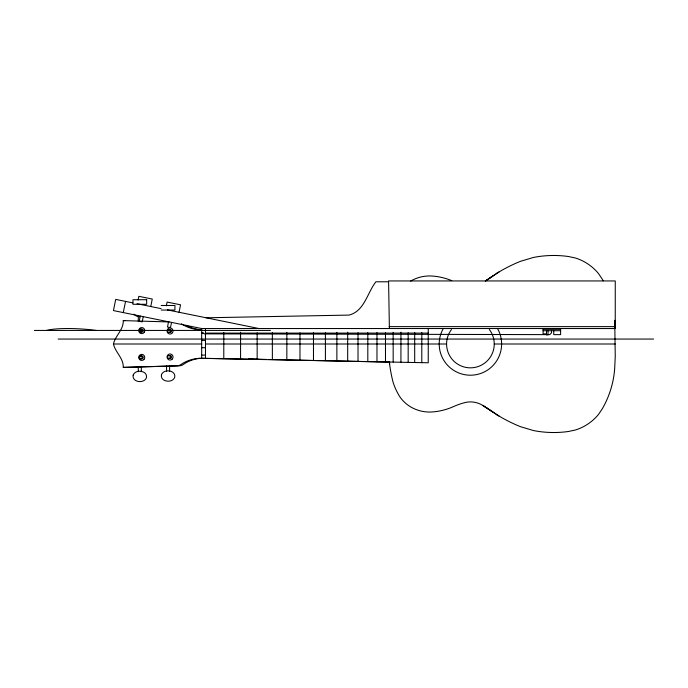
<?xml version="1.0" encoding="UTF-8"?>
<svg xmlns="http://www.w3.org/2000/svg" width="688" height="688" viewBox="0 0 688 688"><rect width="100%" height="100%" fill="white"/><g stroke="black" fill="none" stroke-linecap="round" stroke-linejoin="round"><path stroke-width="1.03" d="M123.272 312.584L125.551 301.396M138.073 300.054L138.838 296.322L152.263 299.056L150.749 306.521M140.266 316.041L139.2 321.262L142.184 321.872L143.25 316.643M166.358 305.807L167.115 302.075L180.548 304.81L179.035 312.275M168.551 321.795L167.485 327.015L170.469 327.626L171.536 322.405M200.174 358.31A38.029 37.264 -90 0 0 186.095 362.696L182.088 365.225L179.929 365.81L123.272 367.401C123.659 358.285 115.274 352.299 113.434 344C115.274 335.701 123.659 329.715 123.272 320.599L125.551 320.599M497.648 272.792L492.943 275.879A107.319 107.319 0 0 1 485.384 281.014L499.196 271.855M492.943 275.879L485.384 281.014M123.272 367.401L177.65 365.81L179.809 365.225L183.816 362.696A38.967 38.184 -90 0 1 201.67 358.259L258.955 359.428M206.133 317.787L349.074 315.087C364.494 311.174 367.272 292.71 375.906 281.788L388.6 281.788L389.382 328.537M388.471 280.945L615.253 280.945L615.253 328.537L201.67 328.537L113.434 310.58L115.713 299.392L132.87 302.883M161.233 305.481L174.941 305.481L174.941 310.047L161.233 310.047M389.167 326.628L615.253 326.628M543.099 329.294L560.608 329.294M34.4 330.438L270.444 330.438M543.099 330.713L560.608 330.713M201.67 333.001L203.571 333.001M205.48 333.104L428.246 333.104M546.521 333.861L543.099 333.861L543.099 328.537M548.044 334.626L549.755 334.626L551.475 332.915L551.475 330.713M58.17 339.055L653.6 339.055M201.67 340.362L205.48 340.362M113.434 344L201.67 344M205.48 344L446.572 344M494.251 344L615.253 344M201.67 347.715L205.48 347.715M201.67 355.077L205.48 355.077M428.246 328.348L428.246 362.782L201.67 358.336L201.67 328.537M205.48 333.861L547.08 334.626M266.445 359.446L248.772 358.783M268.578 359.489L389.382 362.129M123.272 320.599L169.119 321.941M139.802 316.798L136.37 316.102L133.868 314.192M137.058 303.735L161.104 308.628M167.382 309.901L258.955 328.537M201.67 332.725L205.48 334.248M389.331 361.759A145.555 145.555 0 0 0 393.132 382.425A63.287 63.287 0 0 0 400.098 397.182A34.899 34.899 0 0 0 413.213 408.276A37.47 37.47 0 0 0 432.408 411.949A62.823 62.823 0 0 0 453.435 406.625A74.897 74.897 0 0 1 464.366 402.712A23.177 23.177 0 0 1 482.77 405.43L499.196 416.145M181.417 323.79L183.816 325.304A38.967 38.184 90 0 0 201.67 329.741M492.943 412.121L482.77 405.43A107.319 107.319 0 0 1 492.943 412.121L497.648 415.208M614.728 320.298L615.253 356.496L614.676 368.716A94.222 94.222 0 0 1 602.267 408.844L598.474 414.46A48.685 48.685 0 0 1 575.718 429.914L568.598 431.462A105.135 105.135 0 0 1 533.535 430.568L520.386 426.655A158.911 158.911 0 0 1 496.659 414.615M560.608 328.537L560.608 334.626L553.754 334.626L553.754 330.713M548.044 330.713L548.044 334.901L546.521 334.901L546.521 330.713M421.796 332.605L421.796 362.653M414.692 332.691L414.692 362.507M408.173 332.768L408.173 362.378M400.932 332.201L400.932 362.232M393.166 332.304L393.166 362.069M389.589 361.69L389.589 363.797M385.486 332.407L385.486 361.914M376.972 332.519L376.972 361.742M367.813 332.639L367.813 361.553M358.018 332.768L358.018 361.355M347.681 332.209L347.681 361.148M336.871 332.364L336.871 360.925M325.415 332.519L325.415 360.693M313.479 332.691L313.479 360.452M299.968 332.88L299.968 360.177M286.844 332.33L286.844 359.91M272.362 332.545L272.362 359.618M257.157 332.777L257.157 359.308M240.568 332.235L240.568 358.973M223.789 332.502L223.789 358.629M205.48 328.537L205.48 358.336M169.609 366.033L169.609 371.322M166.565 366.033L166.565 371.322M141.324 366.429L141.324 371.709M138.279 316.291L138.279 321.571M138.279 366.429L138.279 371.709M200.174 329.69A38.029 37.264 90 0 1 186.095 325.304M141.006 329.285A1.522 1.496 -90 0 1 143.25 330.601A1.522 1.496 -90 0 1 141.006 331.917M140.696 331.676A1.522 1.496 -90 0 1 140.464 331.358M140.464 329.836A1.522 1.496 -90 0 1 140.696 329.526M168.981 329.913A1.522 1.496 -90 0 1 171.097 329.913A1.522 1.496 -90 0 1 171.097 332.072A1.522 1.496 -90 0 1 168.981 332.072M141.006 356.083A1.522 1.496 -90 0 1 143.25 357.399A1.522 1.496 -90 0 1 141.006 358.715M140.696 358.474A1.522 1.496 -90 0 1 140.464 358.164M140.464 356.642A1.522 1.496 -90 0 1 140.696 356.324M168.981 355.928A1.522 1.496 -90 0 1 171.097 355.928A1.522 1.496 -90 0 1 171.097 358.087A1.522 1.496 -90 0 1 168.981 358.087M410.667 281.1A34.899 34.899 0 0 1 413.213 279.724A37.47 37.47 0 0 1 432.408 276.051A62.823 62.823 0 0 1 451.767 280.652M496.659 273.385A158.911 158.911 0 0 1 520.386 261.345L533.535 257.432A105.135 105.135 0 0 1 568.598 256.538L575.718 258.086A48.685 48.685 0 0 1 598.474 273.54L602.267 279.156A94.222 94.222 0 0 1 603.213 280.833M497.441 328.391A31.209 31.209 0 0 1 470.411 375.209A31.209 31.209 0 0 1 443.382 328.391M489.323 329.492A23.839 23.839 0 0 1 486.519 361.578A23.839 23.839 0 0 1 454.304 361.578A23.839 23.839 0 0 1 451.5 329.492M46.466 330.438A38.107 6.347 3.5 0 1 96.38 330.438M133.18 375.063C131.683 382.313 144.084 383.981 146.415 377.764C147.92 370.505 135.519 368.845 133.18 375.063M161.465 374.676C159.969 381.926 172.37 383.586 174.7 377.368C176.205 370.118 163.804 368.458 161.465 374.676M146.656 299.719L132.947 299.719L132.947 304.294L146.656 304.294L146.656 299.719M172.542 332.648A3.044 2.984 -90 0 0 170.194 327.952A3.044 2.984 -90 0 0 167.382 332.381A3.044 2.984 -90 0 0 172.542 332.648M144.256 332.252A3.044 2.984 -90 0 0 141.909 327.557A3.044 2.984 -90 0 0 139.096 331.986A3.044 2.984 -90 0 0 144.256 332.252M141.986 331.358A1.522 1.496 -90 0 0 140.696 329.079A1.522 1.496 -90 0 0 139.397 331.358A1.522 1.496 -90 0 0 141.986 331.358M170.271 331.754A1.522 1.496 -90 0 0 168.973 329.466A1.522 1.496 -90 0 0 167.683 331.754A1.522 1.496 -90 0 0 170.271 331.754M172.258 359.05A3.044 2.984 -90 0 0 170.667 354.028A3.044 2.984 -90 0 0 167.201 357.949A3.044 2.984 -90 0 0 172.258 359.05M143.973 359.437A3.044 2.984 -90 0 0 142.382 354.423A3.044 2.984 -90 0 0 138.916 358.336A3.044 2.984 -90 0 0 143.973 359.437M141.986 358.164A1.522 1.496 -90 0 0 140.696 355.877A1.522 1.496 -90 0 0 139.397 358.164A1.522 1.496 -90 0 0 141.986 358.164M170.271 357.769A1.522 1.496 -90 0 0 168.973 355.481A1.522 1.496 -90 0 0 167.683 357.769A1.522 1.496 -90 0 0 170.271 357.769"/></g></svg>
